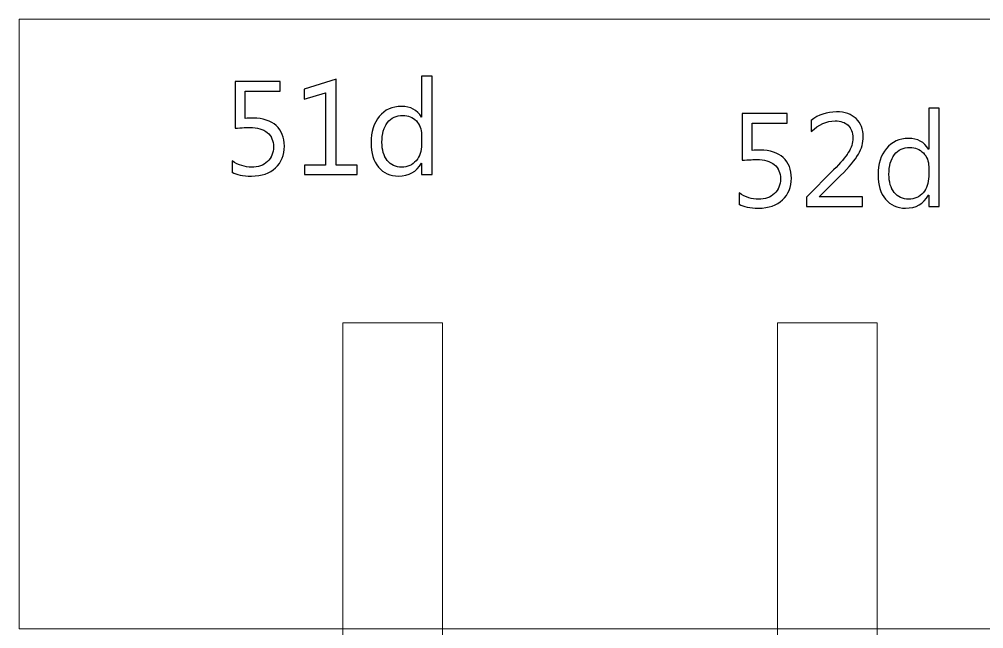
# Model space of a CAD drawing. Header units: centimetres. Extents: x -19.4 to 19.9, y -26.5 to 22.7.
# Drawn here: x 0.096 to 3.168, y 0.977 to 2.917 of the extents above; entities that cross this region are included whole.
import ezdxf

# ---------------------------------------------------------------- set-up
doc = ezdxf.new("R2010")
doc.units = ezdxf.units.CM
doc.header["$MEASUREMENT"] = 0
doc.layers.add('Camada 1', color=7, linetype='Continuous')

msp = doc.modelspace()

# ---------------------------------------------------------------- linework, layer by layer
at = {"layer": 'Camada 1', "color": 7, "lineweight": 9}
for points in [[(0.09623, 0.97706), (7.98655, 0.97706), (7.98655, 2.9174), (0.09623, 2.9174), (0.09623, 0.97706)], [(1.12695, 0.02724), (1.44435, 0.02724), (1.44435, 1.95096), (1.12695, 1.95096), (1.12695, 0.02724)], [(2.51095, 0.02724), (2.82835, 0.02724), (2.82835, 1.95096), (2.51095, 1.95096), (2.51095, 0.02724)]]:
    msp.add_lwpolyline(points, close=True, dxfattribs=at)
at = {"layer": 'Camada 1', "color": 7}
for points, knots in [([(1.41177, 2.4232), (1.41177, 2.4232), (1.3779, 2.4232), (1.3779, 2.4232), (1.3779, 2.4232), (1.3779, 2.4232), (1.3779, 2.4589), (1.3779, 2.4589), (1.3779, 2.4589), (1.3779, 2.4589), (1.37705, 2.4589), (1.37705, 2.4589), (1.37705, 2.4589), (1.36139, 2.43174), (1.33712, 2.41812), (1.30431, 2.41812), (1.30431, 2.41812), (1.27771, 2.41812), (1.2564, 2.42757), (1.24046, 2.44655), (1.24046, 2.44655), (1.22458, 2.46553), (1.21661, 2.49136), (1.21661, 2.5241), (1.21661, 2.5241), (1.21661, 2.55909), (1.22543, 2.58717), (1.24307, 2.60827), (1.24307, 2.60827), (1.2607, 2.62937), (1.2842, 2.63995), (1.31355, 2.63995), (1.31355, 2.63995), (1.34269, 2.63995), (1.36379, 2.62859), (1.37705, 2.6058), (1.37705, 2.6058), (1.37705, 2.6058), (1.3779, 2.6058), (1.3779, 2.6058), (1.3779, 2.6058), (1.3779, 2.6058), (1.3779, 2.73647), (1.3779, 2.73647), (1.3779, 2.73647), (1.3779, 2.73647), (1.41177, 2.73647), (1.41177, 2.73647), (1.41177, 2.73647), (1.41177, 2.73647), (1.41177, 2.4232), (1.41177, 2.4232)], [0, 0, 0, 0, 0.0714286, 0.0714286, 0.0714286, 0.0714286, 0.1428571, 0.1428571, 0.1428571, 0.1428571, 0.2142857, 0.2142857, 0.2142857, 0.2142857, 0.2857143, 0.2857143, 0.2857143, 0.2857143, 0.3571429, 0.3571429, 0.3571429, 0.3571429, 0.4285714, 0.4285714, 0.4285714, 0.4285714, 0.5, 0.5, 0.5, 0.5, 0.5714286, 0.5714286, 0.5714286, 0.5714286, 0.6428571, 0.6428571, 0.6428571, 0.6428571, 0.7142857, 0.7142857, 0.7142857, 0.7142857, 0.7857143, 0.7857143, 0.7857143, 0.7857143, 0.8571429, 0.8571429, 0.8571429, 0.8571429, 1, 1, 1, 1]), ([(0.77422, 2.4304), (0.77422, 2.4304), (0.77422, 2.46638), (0.77422, 2.46638), (0.77422, 2.46638), (0.79447, 2.45312), (0.81507, 2.44648), (0.83602, 2.44648), (0.83602, 2.44648), (0.85698, 2.44648), (0.87384, 2.45241), (0.88668, 2.46426), (0.88668, 2.46426), (0.89946, 2.47605), (0.90588, 2.49178), (0.90588, 2.51133), (0.90588, 2.51133), (0.90588, 2.53073), (0.89931, 2.5459), (0.88626, 2.55676), (0.88626, 2.55676), (0.87314, 2.56763), (0.85444, 2.57306), (0.83003, 2.57306), (0.83003, 2.57306), (0.82177, 2.57306), (0.80625, 2.57222), (0.78353, 2.57059), (0.78353, 2.57059), (0.78353, 2.57059), (0.78353, 2.71954), (0.78353, 2.71954), (0.78353, 2.71954), (0.78353, 2.71954), (0.92704, 2.71954), (0.92704, 2.71954), (0.92704, 2.71954), (0.92704, 2.71954), (0.92704, 2.68906), (0.92704, 2.68906), (0.92704, 2.68906), (0.92704, 2.68906), (0.8157, 2.68906), (0.8157, 2.68906), (0.8157, 2.68906), (0.8157, 2.68906), (0.8157, 2.60185), (0.8157, 2.60185), (0.8157, 2.60185), (0.82481, 2.60241), (0.8332, 2.6027), (0.84096, 2.6027), (0.84096, 2.6027), (0.87264, 2.6027), (0.8972, 2.59472), (0.91455, 2.57885), (0.91455, 2.57885), (0.93191, 2.56297), (0.94059, 2.54117), (0.94059, 2.51351), (0.94059, 2.51351), (0.94059, 2.48487), (0.93128, 2.46179), (0.91258, 2.44437), (0.91258, 2.44437), (0.89388, 2.42687), (0.8682, 2.41812), (0.83567, 2.41812), (0.83567, 2.41812), (0.80823, 2.41812), (0.78776, 2.42221), (0.77422, 2.4304)], [0, 0, 0, 0, 0.0526316, 0.0526316, 0.0526316, 0.0526316, 0.1052632, 0.1052632, 0.1052632, 0.1052632, 0.1578947, 0.1578947, 0.1578947, 0.1578947, 0.2105263, 0.2105263, 0.2105263, 0.2105263, 0.2631579, 0.2631579, 0.2631579, 0.2631579, 0.3157895, 0.3157895, 0.3157895, 0.3157895, 0.3684211, 0.3684211, 0.3684211, 0.3684211, 0.4210526, 0.4210526, 0.4210526, 0.4210526, 0.4736842, 0.4736842, 0.4736842, 0.4736842, 0.5263158, 0.5263158, 0.5263158, 0.5263158, 0.5789474, 0.5789474, 0.5789474, 0.5789474, 0.6315789, 0.6315789, 0.6315789, 0.6315789, 0.6842105, 0.6842105, 0.6842105, 0.6842105, 0.7368421, 0.7368421, 0.7368421, 0.7368421, 0.7894737, 0.7894737, 0.7894737, 0.7894737, 0.8421053, 0.8421053, 0.8421053, 0.8421053, 0.8947368, 0.8947368, 0.8947368, 0.8947368, 1, 1, 1, 1]), ([(1.17258, 2.4232), (1.17258, 2.4232), (1.00494, 2.4232), (1.00494, 2.4232), (1.00494, 2.4232), (1.00494, 2.4232), (1.00494, 2.45283), (1.00494, 2.45283), (1.00494, 2.45283), (1.00494, 2.45283), (1.07182, 2.45283), (1.07182, 2.45283), (1.07182, 2.45283), (1.07182, 2.45283), (1.07182, 2.68327), (1.07182, 2.68327), (1.07182, 2.68327), (1.07182, 2.68327), (1.00324, 2.66281), (1.00324, 2.66281), (1.00324, 2.66281), (1.00324, 2.66281), (1.00324, 2.69498), (1.00324, 2.69498), (1.00324, 2.69498), (1.00324, 2.69498), (1.10569, 2.72631), (1.10569, 2.72631), (1.10569, 2.72631), (1.10569, 2.72631), (1.10569, 2.45283), (1.10569, 2.45283), (1.10569, 2.45283), (1.10569, 2.45283), (1.17258, 2.45283), (1.17258, 2.45283), (1.17258, 2.45283), (1.17258, 2.45283), (1.17258, 2.4232), (1.17258, 2.4232)], [0, 0, 0, 0, 0.0909091, 0.0909091, 0.0909091, 0.0909091, 0.1818182, 0.1818182, 0.1818182, 0.1818182, 0.2727273, 0.2727273, 0.2727273, 0.2727273, 0.3636364, 0.3636364, 0.3636364, 0.3636364, 0.4545455, 0.4545455, 0.4545455, 0.4545455, 0.5454545, 0.5454545, 0.5454545, 0.5454545, 0.6363636, 0.6363636, 0.6363636, 0.6363636, 0.7272727, 0.7272727, 0.7272727, 0.7272727, 0.8181818, 0.8181818, 0.8181818, 0.8181818, 1, 1, 1, 1]), ([(1.3779, 2.51887), (1.3779, 2.51887), (1.3779, 2.5502), (1.3779, 2.5502), (1.3779, 2.5502), (1.3779, 2.56735), (1.37225, 2.58188), (1.36097, 2.59374), (1.36097, 2.59374), (1.34961, 2.60566), (1.33528, 2.61159), (1.31793, 2.61159), (1.31793, 2.61159), (1.29725, 2.61159), (1.28095, 2.60397), (1.2691, 2.5888), (1.2691, 2.5888), (1.25725, 2.57356), (1.25132, 2.55253), (1.25132, 2.52572), (1.25132, 2.52572), (1.25132, 2.50124), (1.25704, 2.4819), (1.2684, 2.46772), (1.2684, 2.46772), (1.27976, 2.45354), (1.295, 2.44648), (1.31419, 2.44648), (1.31419, 2.44648), (1.3331, 2.44648), (1.34841, 2.45333), (1.36019, 2.46702), (1.36019, 2.46702), (1.37197, 2.4807), (1.3779, 2.49799), (1.3779, 2.51887)], [0, 0, 0, 0, 0.1, 0.1, 0.1, 0.1, 0.2, 0.2, 0.2, 0.2, 0.3, 0.3, 0.3, 0.3, 0.4, 0.4, 0.4, 0.4, 0.5, 0.5, 0.5, 0.5, 0.6, 0.6, 0.6, 0.6, 0.7, 0.7, 0.7, 0.7, 0.8, 0.8, 0.8, 0.8, 1, 1, 1, 1]), ([(2.38922, 2.3284), (2.38922, 2.3284), (2.38922, 2.36438), (2.38922, 2.36438), (2.38922, 2.36438), (2.40947, 2.35112), (2.43007, 2.34448), (2.45102, 2.34448), (2.45102, 2.34448), (2.47198, 2.34448), (2.48884, 2.35041), (2.50168, 2.36226), (2.50168, 2.36226), (2.51446, 2.37405), (2.52088, 2.38978), (2.52088, 2.40933), (2.52088, 2.40933), (2.52088, 2.42873), (2.51431, 2.4439), (2.50126, 2.45476), (2.50126, 2.45476), (2.48814, 2.46563), (2.46944, 2.47106), (2.44503, 2.47106), (2.44503, 2.47106), (2.43677, 2.47106), (2.42125, 2.47022), (2.39853, 2.46859), (2.39853, 2.46859), (2.39853, 2.46859), (2.39853, 2.61754), (2.39853, 2.61754), (2.39853, 2.61754), (2.39853, 2.61754), (2.54204, 2.61754), (2.54204, 2.61754), (2.54204, 2.61754), (2.54204, 2.61754), (2.54204, 2.58706), (2.54204, 2.58706), (2.54204, 2.58706), (2.54204, 2.58706), (2.4307, 2.58706), (2.4307, 2.58706), (2.4307, 2.58706), (2.4307, 2.58706), (2.4307, 2.49985), (2.4307, 2.49985), (2.4307, 2.49985), (2.43981, 2.50041), (2.4482, 2.5007), (2.45596, 2.5007), (2.45596, 2.5007), (2.48764, 2.5007), (2.5122, 2.49272), (2.52955, 2.47685), (2.52955, 2.47685), (2.54691, 2.46097), (2.55559, 2.43917), (2.55559, 2.41151), (2.55559, 2.41151), (2.55559, 2.38287), (2.54628, 2.35979), (2.52758, 2.34237), (2.52758, 2.34237), (2.50888, 2.32487), (2.4832, 2.31612), (2.45067, 2.31612), (2.45067, 2.31612), (2.42323, 2.31612), (2.40276, 2.32021), (2.38922, 2.3284)], [0, 0, 0, 0, 0.0526316, 0.0526316, 0.0526316, 0.0526316, 0.1052632, 0.1052632, 0.1052632, 0.1052632, 0.1578947, 0.1578947, 0.1578947, 0.1578947, 0.2105263, 0.2105263, 0.2105263, 0.2105263, 0.2631579, 0.2631579, 0.2631579, 0.2631579, 0.3157895, 0.3157895, 0.3157895, 0.3157895, 0.3684211, 0.3684211, 0.3684211, 0.3684211, 0.4210526, 0.4210526, 0.4210526, 0.4210526, 0.4736842, 0.4736842, 0.4736842, 0.4736842, 0.5263158, 0.5263158, 0.5263158, 0.5263158, 0.5789474, 0.5789474, 0.5789474, 0.5789474, 0.6315789, 0.6315789, 0.6315789, 0.6315789, 0.6842105, 0.6842105, 0.6842105, 0.6842105, 0.7368421, 0.7368421, 0.7368421, 0.7368421, 0.7894737, 0.7894737, 0.7894737, 0.7894737, 0.8421053, 0.8421053, 0.8421053, 0.8421053, 0.8947368, 0.8947368, 0.8947368, 0.8947368, 1, 1, 1, 1]), ([(2.78208, 2.3212), (2.78208, 2.3212), (2.60343, 2.3212), (2.60343, 2.3212), (2.60343, 2.3212), (2.60343, 2.3212), (2.60343, 2.35126), (2.60343, 2.35126), (2.60343, 2.35126), (2.60343, 2.35126), (2.68979, 2.4379), (2.68979, 2.4379), (2.68979, 2.4379), (2.71187, 2.45998), (2.72761, 2.47833), (2.73699, 2.49301), (2.73699, 2.49301), (2.74645, 2.50768), (2.75117, 2.52342), (2.75117, 2.54007), (2.75117, 2.54007), (2.75117, 2.55714), (2.7463, 2.57041), (2.7365, 2.57979), (2.7365, 2.57979), (2.72669, 2.58917), (2.71279, 2.59383), (2.69473, 2.59383), (2.69473, 2.59383), (2.66827, 2.59383), (2.64294, 2.58254), (2.61867, 2.55996), (2.61867, 2.55996), (2.61867, 2.55996), (2.61867, 2.59552), (2.61867, 2.59552), (2.61867, 2.59552), (2.64181, 2.61359), (2.66876, 2.62262), (2.69945, 2.62262), (2.69945, 2.62262), (2.72591, 2.62262), (2.74673, 2.61542), (2.7619, 2.6011), (2.7619, 2.6011), (2.77707, 2.58678), (2.78462, 2.56751), (2.78462, 2.54338), (2.78462, 2.54338), (2.78462, 2.5244), (2.7794, 2.50578), (2.76888, 2.48764), (2.76888, 2.48764), (2.75844, 2.46951), (2.7396, 2.447), (2.71244, 2.42012), (2.71244, 2.42012), (2.71244, 2.42012), (2.64407, 2.35253), (2.64407, 2.35253), (2.64407, 2.35253), (2.64407, 2.35253), (2.64407, 2.35168), (2.64407, 2.35168), (2.64407, 2.35168), (2.64407, 2.35168), (2.78208, 2.35168), (2.78208, 2.35168), (2.78208, 2.35168), (2.78208, 2.35168), (2.78208, 2.3212), (2.78208, 2.3212)], [0, 0, 0, 0, 0.0526316, 0.0526316, 0.0526316, 0.0526316, 0.1052632, 0.1052632, 0.1052632, 0.1052632, 0.1578947, 0.1578947, 0.1578947, 0.1578947, 0.2105263, 0.2105263, 0.2105263, 0.2105263, 0.2631579, 0.2631579, 0.2631579, 0.2631579, 0.3157895, 0.3157895, 0.3157895, 0.3157895, 0.3684211, 0.3684211, 0.3684211, 0.3684211, 0.4210526, 0.4210526, 0.4210526, 0.4210526, 0.4736842, 0.4736842, 0.4736842, 0.4736842, 0.5263158, 0.5263158, 0.5263158, 0.5263158, 0.5789474, 0.5789474, 0.5789474, 0.5789474, 0.6315789, 0.6315789, 0.6315789, 0.6315789, 0.6842105, 0.6842105, 0.6842105, 0.6842105, 0.7368421, 0.7368421, 0.7368421, 0.7368421, 0.7894737, 0.7894737, 0.7894737, 0.7894737, 0.8421053, 0.8421053, 0.8421053, 0.8421053, 0.8947368, 0.8947368, 0.8947368, 0.8947368, 1, 1, 1, 1]), ([(3.02677, 2.3212), (3.02677, 2.3212), (2.9929, 2.3212), (2.9929, 2.3212), (2.9929, 2.3212), (2.9929, 2.3212), (2.9929, 2.3569), (2.9929, 2.3569), (2.9929, 2.3569), (2.9929, 2.3569), (2.99205, 2.3569), (2.99205, 2.3569), (2.99205, 2.3569), (2.97639, 2.32974), (2.95212, 2.31612), (2.91931, 2.31612), (2.91931, 2.31612), (2.89271, 2.31612), (2.8714, 2.32557), (2.85546, 2.34455), (2.85546, 2.34455), (2.83958, 2.36353), (2.83161, 2.38936), (2.83161, 2.4221), (2.83161, 2.4221), (2.83161, 2.45709), (2.84043, 2.48517), (2.85807, 2.50627), (2.85807, 2.50627), (2.8757, 2.52737), (2.8992, 2.53795), (2.92855, 2.53795), (2.92855, 2.53795), (2.95769, 2.53795), (2.97879, 2.52659), (2.99205, 2.5038), (2.99205, 2.5038), (2.99205, 2.5038), (2.9929, 2.5038), (2.9929, 2.5038), (2.9929, 2.5038), (2.9929, 2.5038), (2.9929, 2.63447), (2.9929, 2.63447), (2.9929, 2.63447), (2.9929, 2.63447), (3.02677, 2.63447), (3.02677, 2.63447), (3.02677, 2.63447), (3.02677, 2.63447), (3.02677, 2.3212), (3.02677, 2.3212)], [0, 0, 0, 0, 0.0714286, 0.0714286, 0.0714286, 0.0714286, 0.1428571, 0.1428571, 0.1428571, 0.1428571, 0.2142857, 0.2142857, 0.2142857, 0.2142857, 0.2857143, 0.2857143, 0.2857143, 0.2857143, 0.3571429, 0.3571429, 0.3571429, 0.3571429, 0.4285714, 0.4285714, 0.4285714, 0.4285714, 0.5, 0.5, 0.5, 0.5, 0.5714286, 0.5714286, 0.5714286, 0.5714286, 0.6428571, 0.6428571, 0.6428571, 0.6428571, 0.7142857, 0.7142857, 0.7142857, 0.7142857, 0.7857143, 0.7857143, 0.7857143, 0.7857143, 0.8571429, 0.8571429, 0.8571429, 0.8571429, 1, 1, 1, 1]), ([(2.9929, 2.41687), (2.9929, 2.41687), (2.9929, 2.4482), (2.9929, 2.4482), (2.9929, 2.4482), (2.9929, 2.46535), (2.98725, 2.47988), (2.97597, 2.49174), (2.97597, 2.49174), (2.96461, 2.50366), (2.95028, 2.50959), (2.93293, 2.50959), (2.93293, 2.50959), (2.91225, 2.50959), (2.89595, 2.50197), (2.8841, 2.4868), (2.8841, 2.4868), (2.87225, 2.47156), (2.86632, 2.45053), (2.86632, 2.42372), (2.86632, 2.42372), (2.86632, 2.39924), (2.87204, 2.3799), (2.8834, 2.36572), (2.8834, 2.36572), (2.89476, 2.35154), (2.91, 2.34448), (2.92919, 2.34448), (2.92919, 2.34448), (2.9481, 2.34448), (2.96341, 2.35133), (2.97519, 2.36502), (2.97519, 2.36502), (2.98697, 2.3787), (2.9929, 2.39599), (2.9929, 2.41687)], [0, 0, 0, 0, 0.1, 0.1, 0.1, 0.1, 0.2, 0.2, 0.2, 0.2, 0.3, 0.3, 0.3, 0.3, 0.4, 0.4, 0.4, 0.4, 0.5, 0.5, 0.5, 0.5, 0.6, 0.6, 0.6, 0.6, 0.7, 0.7, 0.7, 0.7, 0.8, 0.8, 0.8, 0.8, 1, 1, 1, 1])]:
    msp.add_open_spline(points, degree=3, knots=knots, dxfattribs=at)
at = {"layer": 'Camada 1', "color": 250, "lineweight": 9}
for points, knots in [([(1.41177, 2.4232), (1.41177, 2.4232), (1.3779, 2.4232), (1.3779, 2.4232), (1.3779, 2.4232), (1.3779, 2.4232), (1.3779, 2.4589), (1.3779, 2.4589), (1.3779, 2.4589), (1.3779, 2.4589), (1.37705, 2.4589), (1.37705, 2.4589), (1.37705, 2.4589), (1.36139, 2.43174), (1.33712, 2.41812), (1.30431, 2.41812), (1.30431, 2.41812), (1.27771, 2.41812), (1.2564, 2.42757), (1.24046, 2.44655), (1.24046, 2.44655), (1.22458, 2.46553), (1.21661, 2.49136), (1.21661, 2.5241), (1.21661, 2.5241), (1.21661, 2.55909), (1.22543, 2.58717), (1.24307, 2.60827), (1.24307, 2.60827), (1.2607, 2.62937), (1.2842, 2.63995), (1.31355, 2.63995), (1.31355, 2.63995), (1.34269, 2.63995), (1.36379, 2.62859), (1.37705, 2.6058), (1.37705, 2.6058), (1.37705, 2.6058), (1.3779, 2.6058), (1.3779, 2.6058), (1.3779, 2.6058), (1.3779, 2.6058), (1.3779, 2.73647), (1.3779, 2.73647), (1.3779, 2.73647), (1.3779, 2.73647), (1.41177, 2.73647), (1.41177, 2.73647), (1.41177, 2.73647), (1.41177, 2.73647), (1.41177, 2.4232), (1.41177, 2.4232)], [0, 0, 0, 0, 0.0714286, 0.0714286, 0.0714286, 0.0714286, 0.1428571, 0.1428571, 0.1428571, 0.1428571, 0.2142857, 0.2142857, 0.2142857, 0.2142857, 0.2857143, 0.2857143, 0.2857143, 0.2857143, 0.3571429, 0.3571429, 0.3571429, 0.3571429, 0.4285714, 0.4285714, 0.4285714, 0.4285714, 0.5, 0.5, 0.5, 0.5, 0.5714286, 0.5714286, 0.5714286, 0.5714286, 0.6428571, 0.6428571, 0.6428571, 0.6428571, 0.7142857, 0.7142857, 0.7142857, 0.7142857, 0.7857143, 0.7857143, 0.7857143, 0.7857143, 0.8571429, 0.8571429, 0.8571429, 0.8571429, 1, 1, 1, 1]), ([(0.77422, 2.4304), (0.77422, 2.4304), (0.77422, 2.46638), (0.77422, 2.46638), (0.77422, 2.46638), (0.79447, 2.45312), (0.81507, 2.44648), (0.83602, 2.44648), (0.83602, 2.44648), (0.85698, 2.44648), (0.87384, 2.45241), (0.88668, 2.46426), (0.88668, 2.46426), (0.89946, 2.47605), (0.90588, 2.49178), (0.90588, 2.51133), (0.90588, 2.51133), (0.90588, 2.53073), (0.89931, 2.5459), (0.88626, 2.55676), (0.88626, 2.55676), (0.87314, 2.56763), (0.85444, 2.57306), (0.83003, 2.57306), (0.83003, 2.57306), (0.82177, 2.57306), (0.80625, 2.57222), (0.78353, 2.57059), (0.78353, 2.57059), (0.78353, 2.57059), (0.78353, 2.71954), (0.78353, 2.71954), (0.78353, 2.71954), (0.78353, 2.71954), (0.92704, 2.71954), (0.92704, 2.71954), (0.92704, 2.71954), (0.92704, 2.71954), (0.92704, 2.68906), (0.92704, 2.68906), (0.92704, 2.68906), (0.92704, 2.68906), (0.8157, 2.68906), (0.8157, 2.68906), (0.8157, 2.68906), (0.8157, 2.68906), (0.8157, 2.60185), (0.8157, 2.60185), (0.8157, 2.60185), (0.82481, 2.60241), (0.8332, 2.6027), (0.84096, 2.6027), (0.84096, 2.6027), (0.87264, 2.6027), (0.8972, 2.59472), (0.91455, 2.57885), (0.91455, 2.57885), (0.93191, 2.56297), (0.94059, 2.54117), (0.94059, 2.51351), (0.94059, 2.51351), (0.94059, 2.48487), (0.93128, 2.46179), (0.91258, 2.44437), (0.91258, 2.44437), (0.89388, 2.42687), (0.8682, 2.41812), (0.83567, 2.41812), (0.83567, 2.41812), (0.80823, 2.41812), (0.78776, 2.42221), (0.77422, 2.4304)], [0, 0, 0, 0, 0.0526316, 0.0526316, 0.0526316, 0.0526316, 0.1052632, 0.1052632, 0.1052632, 0.1052632, 0.1578947, 0.1578947, 0.1578947, 0.1578947, 0.2105263, 0.2105263, 0.2105263, 0.2105263, 0.2631579, 0.2631579, 0.2631579, 0.2631579, 0.3157895, 0.3157895, 0.3157895, 0.3157895, 0.3684211, 0.3684211, 0.3684211, 0.3684211, 0.4210526, 0.4210526, 0.4210526, 0.4210526, 0.4736842, 0.4736842, 0.4736842, 0.4736842, 0.5263158, 0.5263158, 0.5263158, 0.5263158, 0.5789474, 0.5789474, 0.5789474, 0.5789474, 0.6315789, 0.6315789, 0.6315789, 0.6315789, 0.6842105, 0.6842105, 0.6842105, 0.6842105, 0.7368421, 0.7368421, 0.7368421, 0.7368421, 0.7894737, 0.7894737, 0.7894737, 0.7894737, 0.8421053, 0.8421053, 0.8421053, 0.8421053, 0.8947368, 0.8947368, 0.8947368, 0.8947368, 1, 1, 1, 1]), ([(1.17258, 2.4232), (1.17258, 2.4232), (1.00494, 2.4232), (1.00494, 2.4232), (1.00494, 2.4232), (1.00494, 2.4232), (1.00494, 2.45283), (1.00494, 2.45283), (1.00494, 2.45283), (1.00494, 2.45283), (1.07182, 2.45283), (1.07182, 2.45283), (1.07182, 2.45283), (1.07182, 2.45283), (1.07182, 2.68327), (1.07182, 2.68327), (1.07182, 2.68327), (1.07182, 2.68327), (1.00324, 2.66281), (1.00324, 2.66281), (1.00324, 2.66281), (1.00324, 2.66281), (1.00324, 2.69498), (1.00324, 2.69498), (1.00324, 2.69498), (1.00324, 2.69498), (1.10569, 2.72631), (1.10569, 2.72631), (1.10569, 2.72631), (1.10569, 2.72631), (1.10569, 2.45283), (1.10569, 2.45283), (1.10569, 2.45283), (1.10569, 2.45283), (1.17258, 2.45283), (1.17258, 2.45283), (1.17258, 2.45283), (1.17258, 2.45283), (1.17258, 2.4232), (1.17258, 2.4232)], [0, 0, 0, 0, 0.0909091, 0.0909091, 0.0909091, 0.0909091, 0.1818182, 0.1818182, 0.1818182, 0.1818182, 0.2727273, 0.2727273, 0.2727273, 0.2727273, 0.3636364, 0.3636364, 0.3636364, 0.3636364, 0.4545455, 0.4545455, 0.4545455, 0.4545455, 0.5454545, 0.5454545, 0.5454545, 0.5454545, 0.6363636, 0.6363636, 0.6363636, 0.6363636, 0.7272727, 0.7272727, 0.7272727, 0.7272727, 0.8181818, 0.8181818, 0.8181818, 0.8181818, 1, 1, 1, 1]), ([(1.3779, 2.51887), (1.3779, 2.51887), (1.3779, 2.5502), (1.3779, 2.5502), (1.3779, 2.5502), (1.3779, 2.56735), (1.37225, 2.58188), (1.36097, 2.59374), (1.36097, 2.59374), (1.34961, 2.60566), (1.33528, 2.61159), (1.31793, 2.61159), (1.31793, 2.61159), (1.29725, 2.61159), (1.28095, 2.60397), (1.2691, 2.5888), (1.2691, 2.5888), (1.25725, 2.57356), (1.25132, 2.55253), (1.25132, 2.52572), (1.25132, 2.52572), (1.25132, 2.50124), (1.25704, 2.4819), (1.2684, 2.46772), (1.2684, 2.46772), (1.27976, 2.45354), (1.295, 2.44648), (1.31419, 2.44648), (1.31419, 2.44648), (1.3331, 2.44648), (1.34841, 2.45333), (1.36019, 2.46702), (1.36019, 2.46702), (1.37197, 2.4807), (1.3779, 2.49799), (1.3779, 2.51887)], [0, 0, 0, 0, 0.1, 0.1, 0.1, 0.1, 0.2, 0.2, 0.2, 0.2, 0.3, 0.3, 0.3, 0.3, 0.4, 0.4, 0.4, 0.4, 0.5, 0.5, 0.5, 0.5, 0.6, 0.6, 0.6, 0.6, 0.7, 0.7, 0.7, 0.7, 0.8, 0.8, 0.8, 0.8, 1, 1, 1, 1]), ([(2.38922, 2.3284), (2.38922, 2.3284), (2.38922, 2.36438), (2.38922, 2.36438), (2.38922, 2.36438), (2.40947, 2.35112), (2.43007, 2.34448), (2.45102, 2.34448), (2.45102, 2.34448), (2.47198, 2.34448), (2.48884, 2.35041), (2.50168, 2.36226), (2.50168, 2.36226), (2.51446, 2.37405), (2.52088, 2.38978), (2.52088, 2.40933), (2.52088, 2.40933), (2.52088, 2.42873), (2.51431, 2.4439), (2.50126, 2.45476), (2.50126, 2.45476), (2.48814, 2.46563), (2.46944, 2.47106), (2.44503, 2.47106), (2.44503, 2.47106), (2.43677, 2.47106), (2.42125, 2.47022), (2.39853, 2.46859), (2.39853, 2.46859), (2.39853, 2.46859), (2.39853, 2.61754), (2.39853, 2.61754), (2.39853, 2.61754), (2.39853, 2.61754), (2.54204, 2.61754), (2.54204, 2.61754), (2.54204, 2.61754), (2.54204, 2.61754), (2.54204, 2.58706), (2.54204, 2.58706), (2.54204, 2.58706), (2.54204, 2.58706), (2.4307, 2.58706), (2.4307, 2.58706), (2.4307, 2.58706), (2.4307, 2.58706), (2.4307, 2.49985), (2.4307, 2.49985), (2.4307, 2.49985), (2.43981, 2.50041), (2.4482, 2.5007), (2.45596, 2.5007), (2.45596, 2.5007), (2.48764, 2.5007), (2.5122, 2.49272), (2.52955, 2.47685), (2.52955, 2.47685), (2.54691, 2.46097), (2.55559, 2.43917), (2.55559, 2.41151), (2.55559, 2.41151), (2.55559, 2.38287), (2.54628, 2.35979), (2.52758, 2.34237), (2.52758, 2.34237), (2.50888, 2.32487), (2.4832, 2.31612), (2.45067, 2.31612), (2.45067, 2.31612), (2.42323, 2.31612), (2.40276, 2.32021), (2.38922, 2.3284)], [0, 0, 0, 0, 0.0526316, 0.0526316, 0.0526316, 0.0526316, 0.1052632, 0.1052632, 0.1052632, 0.1052632, 0.1578947, 0.1578947, 0.1578947, 0.1578947, 0.2105263, 0.2105263, 0.2105263, 0.2105263, 0.2631579, 0.2631579, 0.2631579, 0.2631579, 0.3157895, 0.3157895, 0.3157895, 0.3157895, 0.3684211, 0.3684211, 0.3684211, 0.3684211, 0.4210526, 0.4210526, 0.4210526, 0.4210526, 0.4736842, 0.4736842, 0.4736842, 0.4736842, 0.5263158, 0.5263158, 0.5263158, 0.5263158, 0.5789474, 0.5789474, 0.5789474, 0.5789474, 0.6315789, 0.6315789, 0.6315789, 0.6315789, 0.6842105, 0.6842105, 0.6842105, 0.6842105, 0.7368421, 0.7368421, 0.7368421, 0.7368421, 0.7894737, 0.7894737, 0.7894737, 0.7894737, 0.8421053, 0.8421053, 0.8421053, 0.8421053, 0.8947368, 0.8947368, 0.8947368, 0.8947368, 1, 1, 1, 1]), ([(2.78208, 2.3212), (2.78208, 2.3212), (2.60343, 2.3212), (2.60343, 2.3212), (2.60343, 2.3212), (2.60343, 2.3212), (2.60343, 2.35126), (2.60343, 2.35126), (2.60343, 2.35126), (2.60343, 2.35126), (2.68979, 2.4379), (2.68979, 2.4379), (2.68979, 2.4379), (2.71187, 2.45998), (2.72761, 2.47833), (2.73699, 2.49301), (2.73699, 2.49301), (2.74645, 2.50768), (2.75117, 2.52342), (2.75117, 2.54007), (2.75117, 2.54007), (2.75117, 2.55714), (2.7463, 2.57041), (2.7365, 2.57979), (2.7365, 2.57979), (2.72669, 2.58917), (2.71279, 2.59383), (2.69473, 2.59383), (2.69473, 2.59383), (2.66827, 2.59383), (2.64294, 2.58254), (2.61867, 2.55996), (2.61867, 2.55996), (2.61867, 2.55996), (2.61867, 2.59552), (2.61867, 2.59552), (2.61867, 2.59552), (2.64181, 2.61359), (2.66876, 2.62262), (2.69945, 2.62262), (2.69945, 2.62262), (2.72591, 2.62262), (2.74673, 2.61542), (2.7619, 2.6011), (2.7619, 2.6011), (2.77707, 2.58678), (2.78462, 2.56751), (2.78462, 2.54338), (2.78462, 2.54338), (2.78462, 2.5244), (2.7794, 2.50578), (2.76888, 2.48764), (2.76888, 2.48764), (2.75844, 2.46951), (2.7396, 2.447), (2.71244, 2.42012), (2.71244, 2.42012), (2.71244, 2.42012), (2.64407, 2.35253), (2.64407, 2.35253), (2.64407, 2.35253), (2.64407, 2.35253), (2.64407, 2.35168), (2.64407, 2.35168), (2.64407, 2.35168), (2.64407, 2.35168), (2.78208, 2.35168), (2.78208, 2.35168), (2.78208, 2.35168), (2.78208, 2.35168), (2.78208, 2.3212), (2.78208, 2.3212)], [0, 0, 0, 0, 0.0526316, 0.0526316, 0.0526316, 0.0526316, 0.1052632, 0.1052632, 0.1052632, 0.1052632, 0.1578947, 0.1578947, 0.1578947, 0.1578947, 0.2105263, 0.2105263, 0.2105263, 0.2105263, 0.2631579, 0.2631579, 0.2631579, 0.2631579, 0.3157895, 0.3157895, 0.3157895, 0.3157895, 0.3684211, 0.3684211, 0.3684211, 0.3684211, 0.4210526, 0.4210526, 0.4210526, 0.4210526, 0.4736842, 0.4736842, 0.4736842, 0.4736842, 0.5263158, 0.5263158, 0.5263158, 0.5263158, 0.5789474, 0.5789474, 0.5789474, 0.5789474, 0.6315789, 0.6315789, 0.6315789, 0.6315789, 0.6842105, 0.6842105, 0.6842105, 0.6842105, 0.7368421, 0.7368421, 0.7368421, 0.7368421, 0.7894737, 0.7894737, 0.7894737, 0.7894737, 0.8421053, 0.8421053, 0.8421053, 0.8421053, 0.8947368, 0.8947368, 0.8947368, 0.8947368, 1, 1, 1, 1]), ([(3.02677, 2.3212), (3.02677, 2.3212), (2.9929, 2.3212), (2.9929, 2.3212), (2.9929, 2.3212), (2.9929, 2.3212), (2.9929, 2.3569), (2.9929, 2.3569), (2.9929, 2.3569), (2.9929, 2.3569), (2.99205, 2.3569), (2.99205, 2.3569), (2.99205, 2.3569), (2.97639, 2.32974), (2.95212, 2.31612), (2.91931, 2.31612), (2.91931, 2.31612), (2.89271, 2.31612), (2.8714, 2.32557), (2.85546, 2.34455), (2.85546, 2.34455), (2.83958, 2.36353), (2.83161, 2.38936), (2.83161, 2.4221), (2.83161, 2.4221), (2.83161, 2.45709), (2.84043, 2.48517), (2.85807, 2.50627), (2.85807, 2.50627), (2.8757, 2.52737), (2.8992, 2.53795), (2.92855, 2.53795), (2.92855, 2.53795), (2.95769, 2.53795), (2.97879, 2.52659), (2.99205, 2.5038), (2.99205, 2.5038), (2.99205, 2.5038), (2.9929, 2.5038), (2.9929, 2.5038), (2.9929, 2.5038), (2.9929, 2.5038), (2.9929, 2.63447), (2.9929, 2.63447), (2.9929, 2.63447), (2.9929, 2.63447), (3.02677, 2.63447), (3.02677, 2.63447), (3.02677, 2.63447), (3.02677, 2.63447), (3.02677, 2.3212), (3.02677, 2.3212)], [0, 0, 0, 0, 0.0714286, 0.0714286, 0.0714286, 0.0714286, 0.1428571, 0.1428571, 0.1428571, 0.1428571, 0.2142857, 0.2142857, 0.2142857, 0.2142857, 0.2857143, 0.2857143, 0.2857143, 0.2857143, 0.3571429, 0.3571429, 0.3571429, 0.3571429, 0.4285714, 0.4285714, 0.4285714, 0.4285714, 0.5, 0.5, 0.5, 0.5, 0.5714286, 0.5714286, 0.5714286, 0.5714286, 0.6428571, 0.6428571, 0.6428571, 0.6428571, 0.7142857, 0.7142857, 0.7142857, 0.7142857, 0.7857143, 0.7857143, 0.7857143, 0.7857143, 0.8571429, 0.8571429, 0.8571429, 0.8571429, 1, 1, 1, 1]), ([(2.9929, 2.41687), (2.9929, 2.41687), (2.9929, 2.4482), (2.9929, 2.4482), (2.9929, 2.4482), (2.9929, 2.46535), (2.98725, 2.47988), (2.97597, 2.49174), (2.97597, 2.49174), (2.96461, 2.50366), (2.95028, 2.50959), (2.93293, 2.50959), (2.93293, 2.50959), (2.91225, 2.50959), (2.89595, 2.50197), (2.8841, 2.4868), (2.8841, 2.4868), (2.87225, 2.47156), (2.86632, 2.45053), (2.86632, 2.42372), (2.86632, 2.42372), (2.86632, 2.39924), (2.87204, 2.3799), (2.8834, 2.36572), (2.8834, 2.36572), (2.89476, 2.35154), (2.91, 2.34448), (2.92919, 2.34448), (2.92919, 2.34448), (2.9481, 2.34448), (2.96341, 2.35133), (2.97519, 2.36502), (2.97519, 2.36502), (2.98697, 2.3787), (2.9929, 2.39599), (2.9929, 2.41687)], [0, 0, 0, 0, 0.1, 0.1, 0.1, 0.1, 0.2, 0.2, 0.2, 0.2, 0.3, 0.3, 0.3, 0.3, 0.4, 0.4, 0.4, 0.4, 0.5, 0.5, 0.5, 0.5, 0.6, 0.6, 0.6, 0.6, 0.7, 0.7, 0.7, 0.7, 0.8, 0.8, 0.8, 0.8, 1, 1, 1, 1])]:
    msp.add_open_spline(points, degree=3, knots=knots, dxfattribs=at)

doc.saveas('drawing.dxf')
